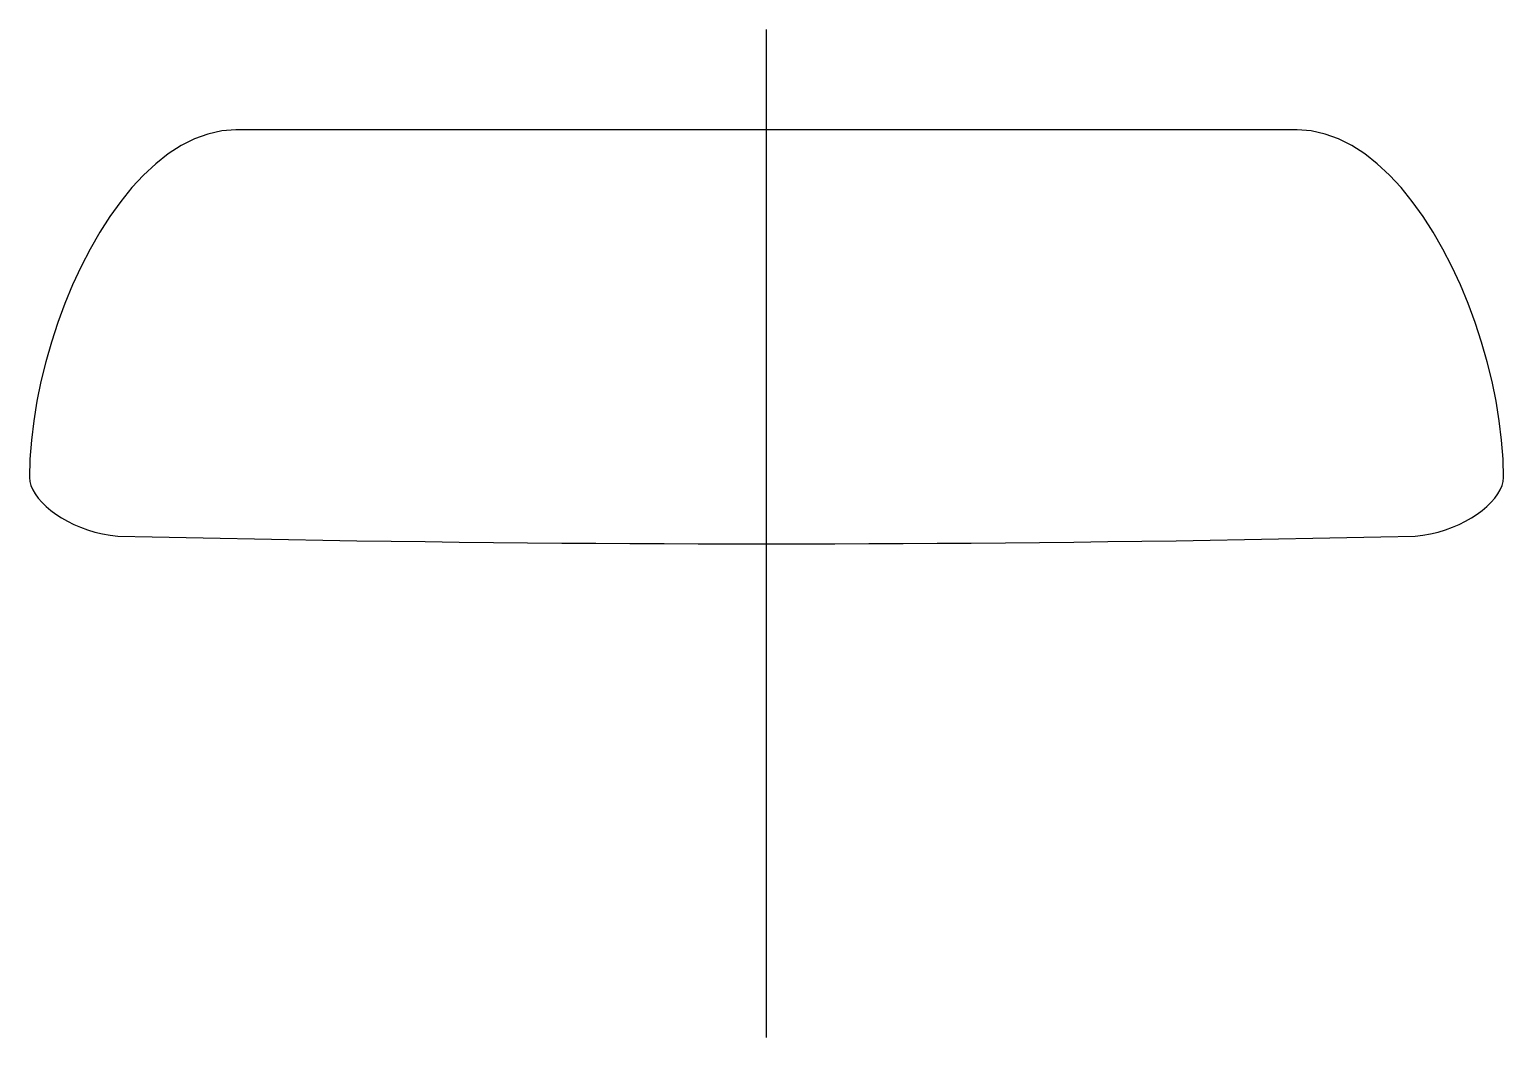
# Model space of a CAD drawing. Header units: metres. Extents: x -147 to 147, y -20 to 181.
import ezdxf

# ---------------------------------------------------------------- set-up
doc = ezdxf.new("R2010")
doc.units = ezdxf.units.M

msp = doc.modelspace()

# ---------------------------------------------------------------- linework, layer by layer
at = {"layer": 'CUT'}
for p, q in [((-113.8407, 158.8569), (-116.4756, 157.5308)), ((-111.1443, 159.8316), (-113.8407, 158.8569)), ((-108.3926, 160.4327), (-111.1443, 159.8316)), ((-105.5919, 160.638), (-108.3926, 160.4327)), ((-100.3123, 160.638), (-105.5919, 160.638)), ((-95.0327, 160.638), (-100.3123, 160.638)), ((-89.7531, 160.638), (-95.0327, 160.638)), ((-84.4735, 160.638), (-89.7531, 160.638)), ((-79.1939, 160.638), (-84.4735, 160.638)), ((-73.9143, 160.638), (-79.1939, 160.638)), ((-68.6347, 160.638), (-73.9143, 160.638)), ((-63.3551, 160.638), (-68.6347, 160.638)), ((-58.0755, 160.638), (-63.3551, 160.638)), ((-52.7959, 160.638), (-58.0755, 160.638)), ((-47.5163, 160.638), (-52.7959, 160.638)), ((-42.2368, 160.638), (-47.5163, 160.638)), ((-36.9572, 160.638), (-42.2368, 160.638)), ((-31.6776, 160.638), (-36.9572, 160.638)), ((-26.398, 160.638), (-31.6776, 160.638)), ((-21.1184, 160.638), (-26.398, 160.638)), ((-15.8388, 160.638), (-21.1184, 160.638)), ((-10.5592, 160.638), (-15.8388, 160.638)), ((-5.2796, 160.638), (-10.5592, 160.638)), ((0, 160.638), (-5.2796, 160.638)), ((5.2796, 160.638), (0, 160.638)), ((0, 160.638), (0, 160.638)), ((10.5592, 160.638), (5.2796, 160.638)), ((15.8388, 160.638), (10.5592, 160.638)), ((21.1184, 160.638), (15.8388, 160.638)), ((26.398, 160.638), (21.1184, 160.638)), ((31.6776, 160.638), (26.398, 160.638)), ((36.9572, 160.638), (31.6776, 160.638)), ((42.2368, 160.638), (36.9572, 160.638)), ((47.5163, 160.638), (42.2368, 160.638)), ((52.7959, 160.638), (47.5163, 160.638)), ((58.0755, 160.638), (52.7959, 160.638)), ((63.3551, 160.638), (58.0755, 160.638)), ((68.6347, 160.638), (63.3551, 160.638)), ((73.9143, 160.638), (68.6347, 160.638)), ((79.1939, 160.638), (73.9143, 160.638)), ((84.4735, 160.638), (79.1939, 160.638)), ((89.7531, 160.638), (84.4735, 160.638)), ((95.0327, 160.638), (89.7531, 160.638)), ((100.3123, 160.638), (95.0327, 160.638)), ((105.5919, 160.638), (100.3123, 160.638)), ((108.3926, 160.4327), (105.5919, 160.638)), ((111.1443, 159.8316), (108.3926, 160.4327)), ((113.8407, 158.8569), (111.1443, 159.8316)), ((116.4756, 157.5308), (113.8407, 158.8569)), ((-119.0428, 155.8756), (-121.5361, 153.9135)), ((-116.4756, 157.5308), (-119.0428, 155.8756)), ((119.0428, 155.8756), (116.4756, 157.5308)), ((121.5361, 153.9135), (119.0428, 155.8756)), ((-121.5361, 153.9135), (-123.9491, 151.6667)), ((123.9491, 151.6667), (121.5361, 153.9135)), ((-123.9491, 151.6667), (-126.2757, 149.1574)), ((126.2757, 149.1574), (123.9491, 151.6667)), ((-126.2757, 149.1574), (-128.5097, 146.4079)), ((128.5097, 146.4079), (126.2757, 149.1574)), ((-128.5097, 146.4079), (-130.6447, 143.4404)), ((130.6447, 143.4404), (128.5097, 146.4079)), ((-130.6447, 143.4404), (-132.6745, 140.277)), ((132.6745, 140.277), (130.6447, 143.4404)), ((-132.6745, 140.277), (-134.593, 136.9401)), ((134.593, 136.9401), (132.6745, 140.277)), ((-134.593, 136.9401), (-136.3938, 133.4518)), ((136.3938, 133.4518), (134.593, 136.9401)), ((-136.3938, 133.4518), (-138.0708, 129.8344)), ((138.0708, 129.8344), (136.3938, 133.4518)), ((-138.0708, 129.8344), (-139.6177, 126.1101)), ((139.6177, 126.1101), (138.0708, 129.8344)), ((-139.6177, 126.1101), (-141.0282, 122.3011)), ((141.0282, 122.3011), (139.6177, 126.1101)), ((-141.0282, 122.3011), (-142.2961, 118.4296)), ((142.2961, 118.4296), (141.0282, 122.3011)), ((-142.2961, 118.4296), (-143.4152, 114.5179)), ((143.4152, 114.5179), (142.2961, 118.4296)), ((-143.4152, 114.5179), (-144.3793, 110.5882)), ((144.3793, 110.5882), (143.4152, 114.5179)), ((-144.3793, 110.5882), (-145.1821, 106.6627)), ((145.1821, 106.6627), (144.3793, 110.5882)), ((-145.1821, 106.6627), (-145.8173, 102.7636)), ((145.8173, 102.7636), (145.1821, 106.6627)), ((-145.8173, 102.7636), (-146.2787, 98.9131)), ((146.2787, 98.9131), (145.8173, 102.7636)), ((-146.2787, 98.9131), (-146.5602, 95.1336)), ((146.5602, 95.1336), (146.2787, 98.9131)), ((-146.5602, 95.1336), (-146.6554, 91.4471)), ((146.6554, 91.4471), (146.5602, 95.1336)), ((-146.6554, 91.4471), (-146.5813, 90.6581)), ((146.5813, 90.6581), (146.6554, 91.4471)), ((-146.5813, 90.6581), (-146.3635, 89.8468)), ((-146.3635, 89.8468), (-146.0091, 89.0205)), ((-146.0091, 89.0205), (-145.525, 88.1866)), ((-145.525, 88.1866), (-144.9184, 87.3523)), ((144.9184, 87.3523), (145.525, 88.1866)), ((145.525, 88.1866), (146.0091, 89.0205)), ((146.0091, 89.0205), (146.3635, 89.8468)), ((146.3635, 89.8468), (146.5813, 90.6581)), ((-144.9184, 87.3523), (-144.1961, 86.5251)), ((-144.1961, 86.5251), (-143.3652, 85.7122)), ((-143.3652, 85.7122), (-142.4326, 84.921)), ((142.4326, 84.921), (143.3652, 85.7122)), ((143.3652, 85.7122), (144.1961, 86.5251)), ((144.1961, 86.5251), (144.9184, 87.3523)), ((-142.4326, 84.921), (-141.4054, 84.1588)), ((-141.4054, 84.1588), (-140.2906, 83.4331)), ((-140.2906, 83.4331), (-139.0951, 82.751)), ((-139.0951, 82.751), (-137.826, 82.12)), ((137.826, 82.12), (139.0951, 82.751)), ((139.0951, 82.751), (140.2906, 83.4331)), ((140.2906, 83.4331), (141.4054, 84.1588)), ((141.4054, 84.1588), (142.4326, 84.921)), ((-137.826, 82.12), (-136.4902, 81.5473)), ((-136.4902, 81.5473), (-135.0948, 81.0404)), ((-135.0948, 81.0404), (-133.6468, 80.6065)), ((-133.6468, 80.6065), (-132.1531, 80.2531)), ((-132.1531, 80.2531), (-130.6207, 79.9873)), ((-130.6207, 79.9873), (-129.0568, 79.8166)), ((-129.0568, 79.8166), (-122.2643, 79.6579)), ((-122.2643, 79.6579), (-115.4718, 79.5077)), ((-115.4718, 79.5077), (-108.6794, 79.3662)), ((-108.6794, 79.3662), (-101.8869, 79.2332)), ((-101.8869, 79.2332), (-95.0944, 79.1087)), ((95.0944, 79.1087), (101.8869, 79.2332)), ((101.8869, 79.2332), (108.6794, 79.3662)), ((108.6794, 79.3662), (115.4718, 79.5077)), ((115.4718, 79.5077), (122.2643, 79.6579)), ((122.2643, 79.6579), (129.0568, 79.8166)), ((129.0568, 79.8166), (130.6207, 79.9873)), ((130.6207, 79.9873), (132.1531, 80.2531)), ((132.1531, 80.2531), (133.6468, 80.6065)), ((133.6468, 80.6065), (135.0948, 81.0404)), ((135.0948, 81.0404), (136.4902, 81.5473)), ((136.4902, 81.5473), (137.826, 82.12)), ((-95.0944, 79.1087), (-88.302, 78.9929)), ((-88.302, 78.9929), (-81.5095, 78.8857)), ((-81.5095, 78.8857), (-74.7171, 78.787)), ((-74.7171, 78.787), (-67.9246, 78.6969)), ((-67.9246, 78.6969), (-61.1321, 78.6154)), ((-61.1321, 78.6154), (-54.3397, 78.5424)), ((-54.3397, 78.5424), (-47.5472, 78.4781)), ((-47.5472, 78.4781), (-40.7548, 78.4223)), ((-40.7548, 78.4223), (-33.9623, 78.3751)), ((-33.9623, 78.3751), (-27.1698, 78.3365)), ((-27.1698, 78.3365), (-20.3774, 78.3065)), ((-20.3774, 78.3065), (-13.5849, 78.285)), ((-13.5849, 78.285), (-6.7925, 78.2721)), ((-6.7925, 78.2721), (0, 78.2678)), ((0, 78.2678), (6.7925, 78.2721)), ((0, 78.2678), (0, 78.2678)), ((6.7925, 78.2721), (13.5849, 78.285)), ((13.5849, 78.285), (20.3774, 78.3065)), ((20.3774, 78.3065), (27.1698, 78.3365)), ((27.1698, 78.3365), (33.9623, 78.3751)), ((33.9623, 78.3751), (40.7548, 78.4223)), ((40.7548, 78.4223), (47.5472, 78.4781)), ((47.5472, 78.4781), (54.3397, 78.5424)), ((54.3397, 78.5424), (61.1321, 78.6154)), ((61.1321, 78.6154), (67.9246, 78.6969)), ((67.9246, 78.6969), (74.7171, 78.787)), ((74.7171, 78.787), (81.5095, 78.8857)), ((81.5095, 78.8857), (88.302, 78.9929)), ((88.302, 78.9929), (95.0944, 79.1087))]:
    msp.add_line(p, q, dxfattribs=at)
at = {"layer": 'REG'}
msp.add_line((0, -20), (0, 180.638), dxfattribs=at)

doc.saveas('drawing.dxf')
